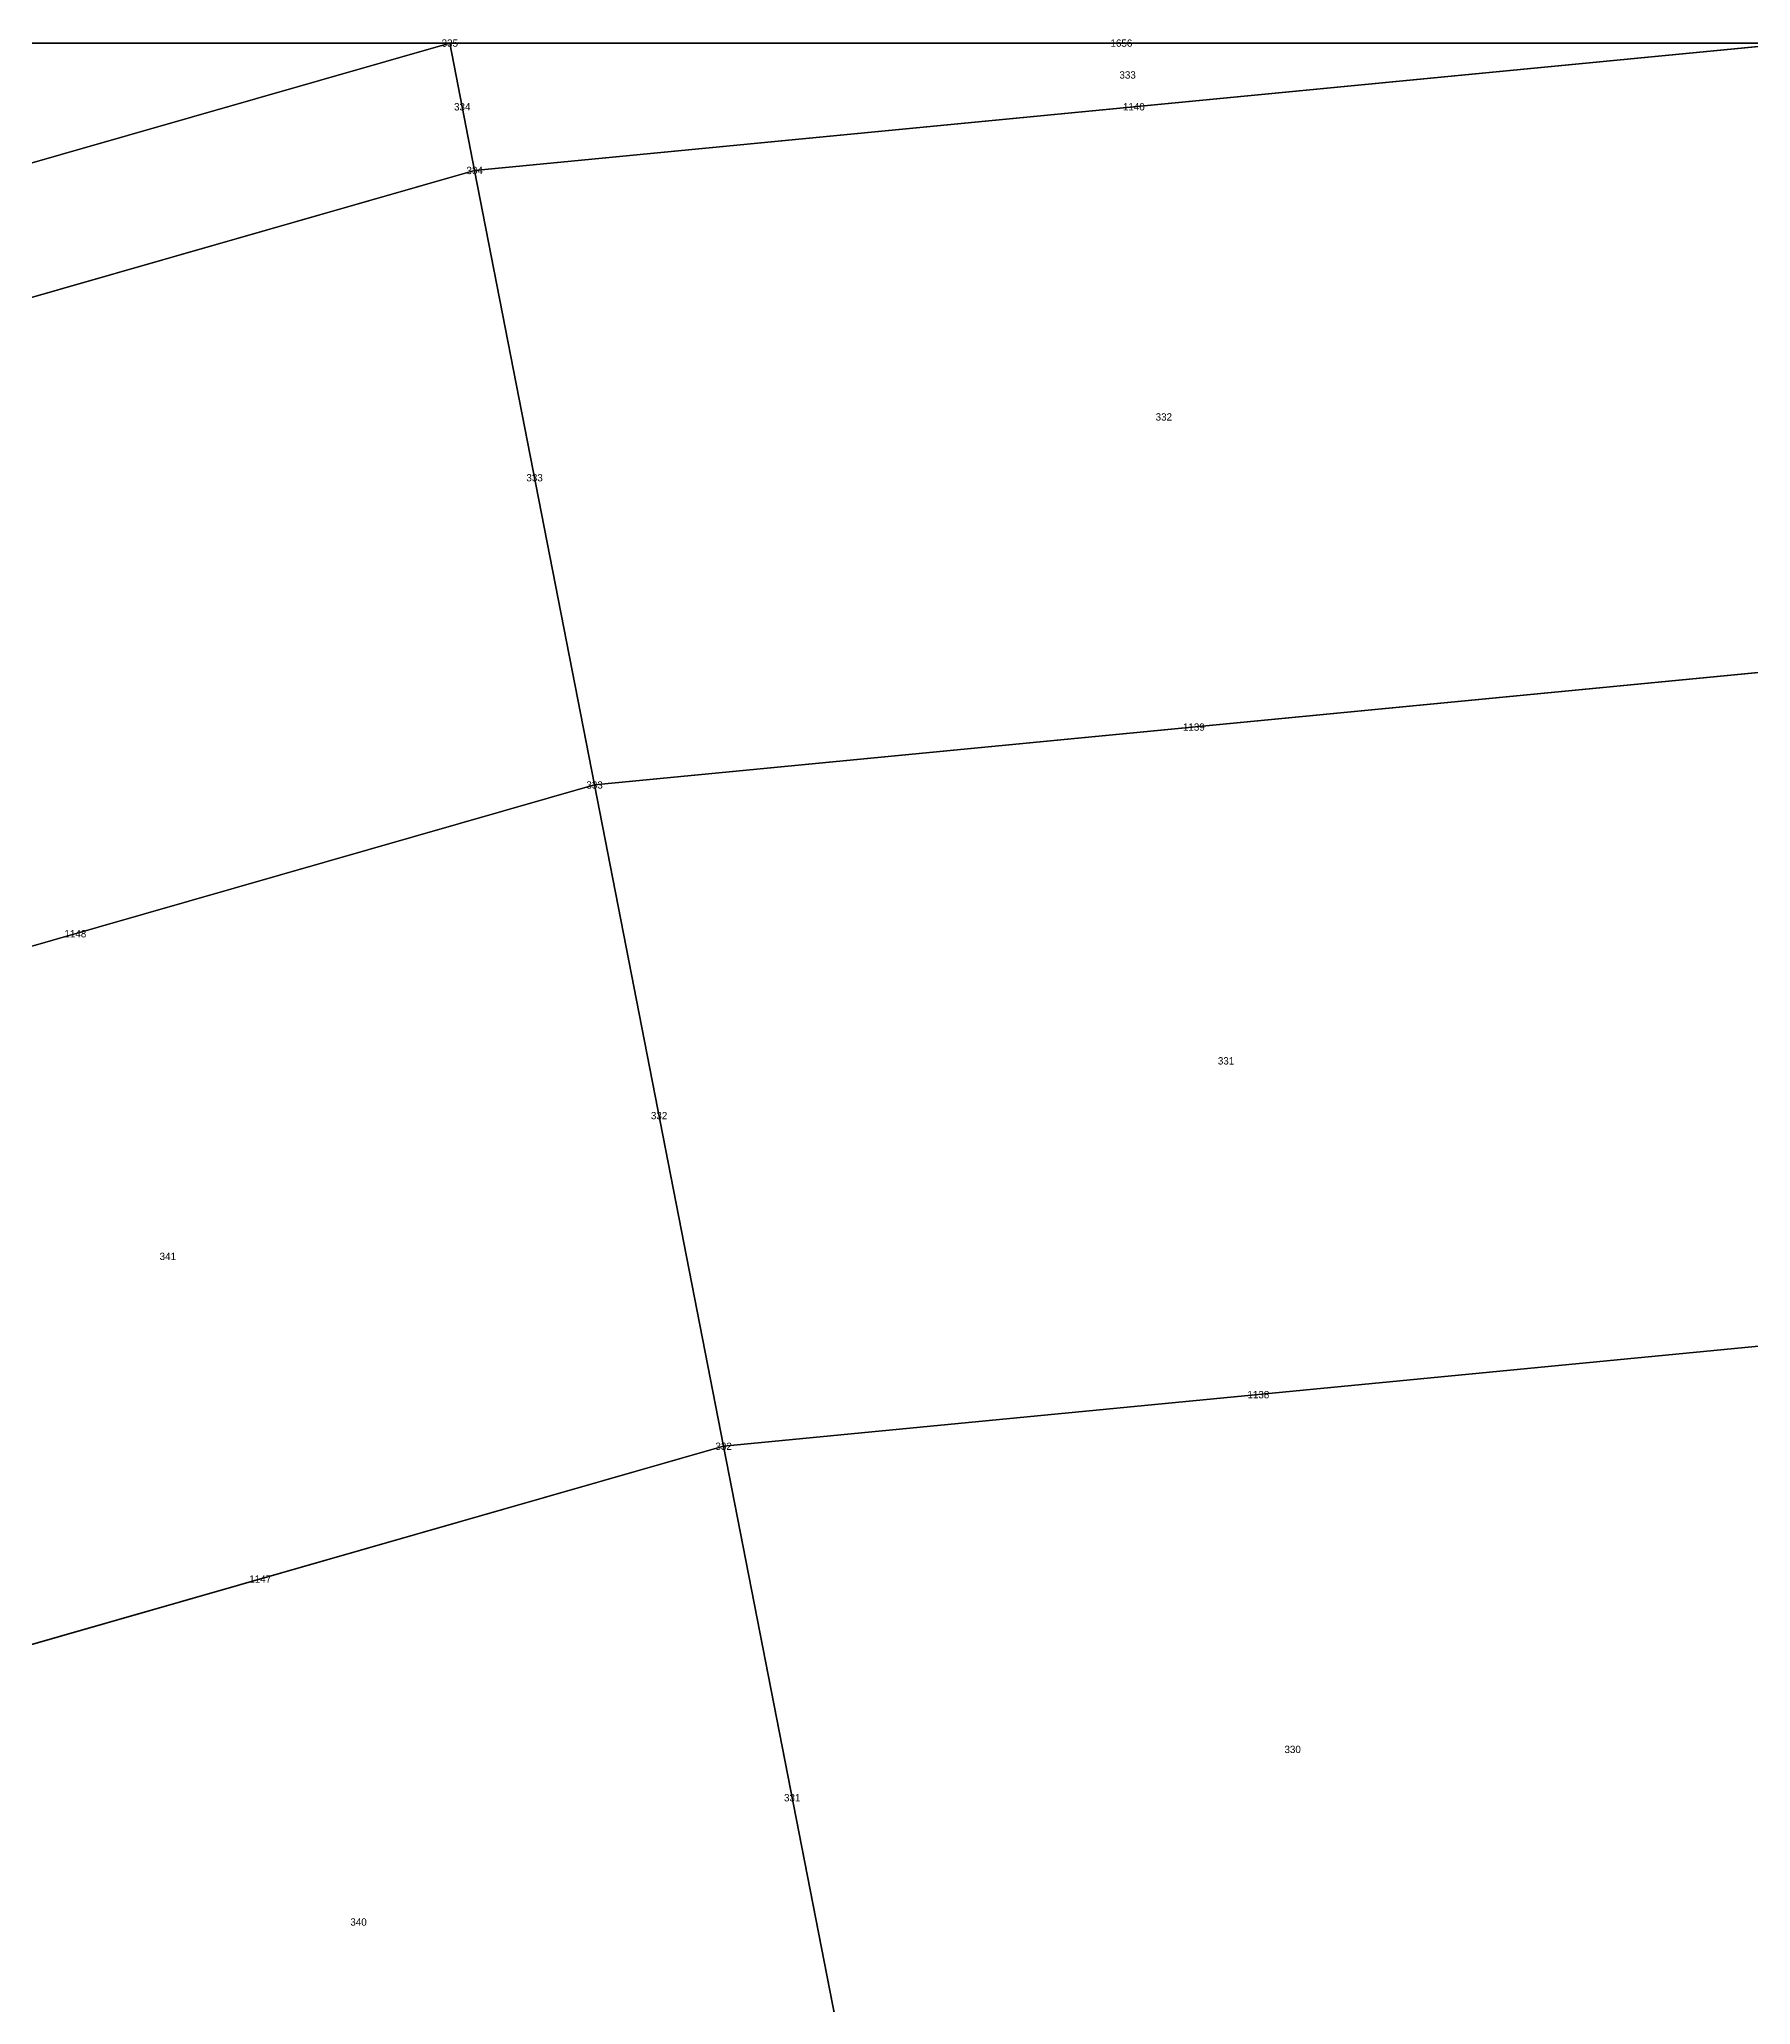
# Model space of a CAD drawing. Header units: metres. Extents: x -1.88 to 1.88, y -1.88 to 1.88.
# Drawn here: x -0.478 to -0.012, y 1.341 to 1.876 of the extents above; entities that cross this region are included whole.
import ezdxf
from ezdxf.enums import TextEntityAlignment as Align

# ---------------------------------------------------------------- set-up
doc = ezdxf.new("R2010")
doc.units = ezdxf.units.M

msp = doc.modelspace()

# ---------------------------------------------------------------- linework, layer by layer
at = {"layer": 'BRANCHES'}
for p, q in [((-0.36579, 1.875, 1.83897), (-0.71753, 1.875, 1.73227)), ((-0.36579, 1.875, 1.83897), (-0.68277, 1.78417, 1.83897)), ((-0.35903, 1.84031, 1.875), (-0.36579, 1.875, 1.83897)), ((0, 1.875, 1.875), (-0.36579, 1.875, 1.83897)), ((0, 1.875, 1.875), (-0.35903, 1.84031, 1.875)), ((-0.35903, 1.84031, 1.875), (-0.67014, 1.75115, 1.875)), ((-0.32637, 1.67291, 2.03128), (-0.35903, 1.84031, 1.875)), ((0, 1.70445, 2.03128), (-0.32637, 1.67291, 2.03128)), ((-0.32637, 1.67291, 2.03128), (-0.60918, 1.59187, 2.03128)), ((-0.29123, 1.49278, 2.1721), (-0.32637, 1.67291, 2.03128)), ((0, 1.52092, 2.1721), (-0.29123, 1.49278, 2.1721)), ((-0.29123, 1.49278, 2.1721), (-0.54359, 1.42047, 2.1721)), ((-0.25387, 1.30129, 2.2964), (-0.29123, 1.49278, 2.1721))]:
    msp.add_line(p, q, dxfattribs=at)
at = {"layer": 'Faces'}
for points in [[(-0.36579, 1.875, 1.83897), (-0.68277, 1.78417, 1.83897), (-0.71753, 1.875, 1.73227), (-0.36579, 1.875, 1.83897)], [(-0.35903, 1.84031, 1.875), (-0.67014, 1.75115, 1.875), (-0.68277, 1.78417, 1.83897), (-0.36579, 1.875, 1.83897)], [(0, 1.875, 1.875), (-0.35903, 1.84031, 1.875), (-0.36579, 1.875, 1.83897), (0, 1.875, 1.875)], [(0, 1.70445, 2.03128), (-0.32637, 1.67291, 2.03128), (-0.35903, 1.84031, 1.875), (0, 1.875, 1.875)], [(-0.32637, 1.67291, 2.03128), (-0.60918, 1.59187, 2.03128), (-0.67014, 1.75115, 1.875), (-0.35903, 1.84031, 1.875)], [(0, 1.52092, 2.1721), (-0.29123, 1.49278, 2.1721), (-0.32637, 1.67291, 2.03128), (0, 1.70445, 2.03128)], [(-0.29123, 1.49278, 2.1721), (-0.54359, 1.42047, 2.1721), (-0.60918, 1.59187, 2.03128), (-0.32637, 1.67291, 2.03128)], [(0, 1.32583, 2.2964), (-0.25387, 1.30129, 2.2964), (-0.29123, 1.49278, 2.1721), (0, 1.52092, 2.1721)], [(-0.25387, 1.30129, 2.2964), (-0.47386, 1.23825, 2.2964), (-0.54359, 1.42047, 2.1721), (-0.29123, 1.49278, 2.1721)], [(-0.47386, 1.23825, 2.2964), (-0.64389, 1.15897, 2.2964), (-0.73864, 1.32952, 2.1721), (-0.54359, 1.42047, 2.1721)]]:
    msp.add_3dface(points, dxfattribs=at)
at = {"layer": 'NODI-Estradosso'}
for p in [(-0.36579, 1.875, 2.25007), (-0.35903, 1.84031, 2.27961), (-0.32637, 1.67291, 2.40979), (-0.29123, 1.49278, 2.52963)]:
    msp.add_point(p, dxfattribs=at)
at = {"layer": 'NODI-Intradosso'}
for p in [(-0.36579, 1.875, 1.83897), (-0.35903, 1.84031, 1.875), (-0.32637, 1.67291, 2.03128), (-0.29123, 1.49278, 2.1721)]:
    msp.add_point(p, dxfattribs=at)

# ---------------------------------------------------------------- texts
at = {"layer": 'BRANCHES-Index'}
for s, p in [('1656', (-0.1829, 1.875, 1.85699)), ('334', (-0.36241, 1.85765, 1.85699)), ('1140', (-0.17951, 1.85765, 1.875)), ('333', (-0.3427, 1.75661, 1.95314)), ('1139', (-0.16318, 1.68868, 2.03128)), ('1148', (-0.46777, 1.63239, 2.03128)), ('332', (-0.3088, 1.58285, 2.10169)), ('1138', (-0.14561, 1.50685, 2.1721)), ('1147', (-0.41741, 1.45662, 2.1721)), ('331', (-0.27255, 1.39704, 2.23425))]:
    msp.add_text(s, height=0.002, dxfattribs=at).set_placement(p, align=Align.MIDDLE_CENTER)
at = {"layer": 'Faces-Index'}
for s, p in [('333', (-0.18121, 1.86633, 1.86599)), ('332', (-0.17135, 1.77317, 1.95314)), ('331', (-0.1544, 1.59777, 2.10169)), ('341', (-0.44259, 1.54451, 2.10169)), ('330', (-0.13627, 1.41021, 2.23425)), ('340', (-0.39064, 1.3632, 2.23425))]:
    msp.add_text(s, height=0.002, dxfattribs=at).set_placement(p, align=Align.MIDDLE_CENTER)
at = {"layer": 'NODI-Index'}
for s, p in [('335', (-0.36579, 1.875, 1.83897)), ('334', (-0.35903, 1.84031, 1.875)), ('333', (-0.32637, 1.67291, 2.03128)), ('332', (-0.29123, 1.49278, 2.1721))]:
    msp.add_text(s, height=0.002, dxfattribs=at).set_placement(p, align=Align.MIDDLE_CENTER)

doc.saveas('drawing.dxf')
